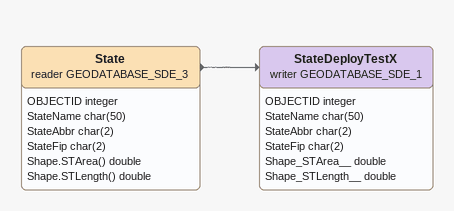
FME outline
State (reader GEODATABASE_SDE_3)
    attributes: OBJECTID integer, StateName char(50), StateAbbr char(2), StateFip char(2), Shape.STArea() double, Shape.STLength() double
    -> StateDeployTestX (writer GEODATABASE_SDE_1)
StateDeployTestX (writer GEODATABASE_SDE_1)
    attributes: OBJECTID integer, StateName char(50), StateAbbr char(2), StateFip char(2), Shape_STArea__ double, Shape_STLength__ double
